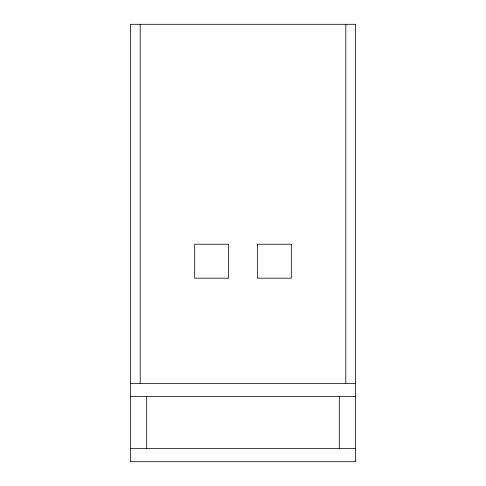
<?xml version="1.0" encoding="UTF-8"?>
<svg xmlns="http://www.w3.org/2000/svg" width="486" height="486" viewBox="0 0 486 486"><rect width="100%" height="100%" fill="white"/><g stroke="black" fill="none" stroke-linecap="round" stroke-linejoin="round"><path stroke-width="0.73" d="M130.388 383.357L355.612 383.357M130.388 396.418L355.612 396.418M130.388 448.645L355.612 448.645M345.819 24.3L345.819 383.357M339.295 396.418L339.295 448.645M146.705 396.418L146.705 448.645M140.181 24.3L140.181 383.357M355.612 24.3L130.388 24.3L130.388 461.7L355.612 461.7L355.612 24.3M228.639 244.215L194.692 244.215L194.692 278.162L228.639 278.162L228.639 244.215M291.308 244.215L257.361 244.215L257.361 278.162L291.308 278.162L291.308 244.215"/></g></svg>
